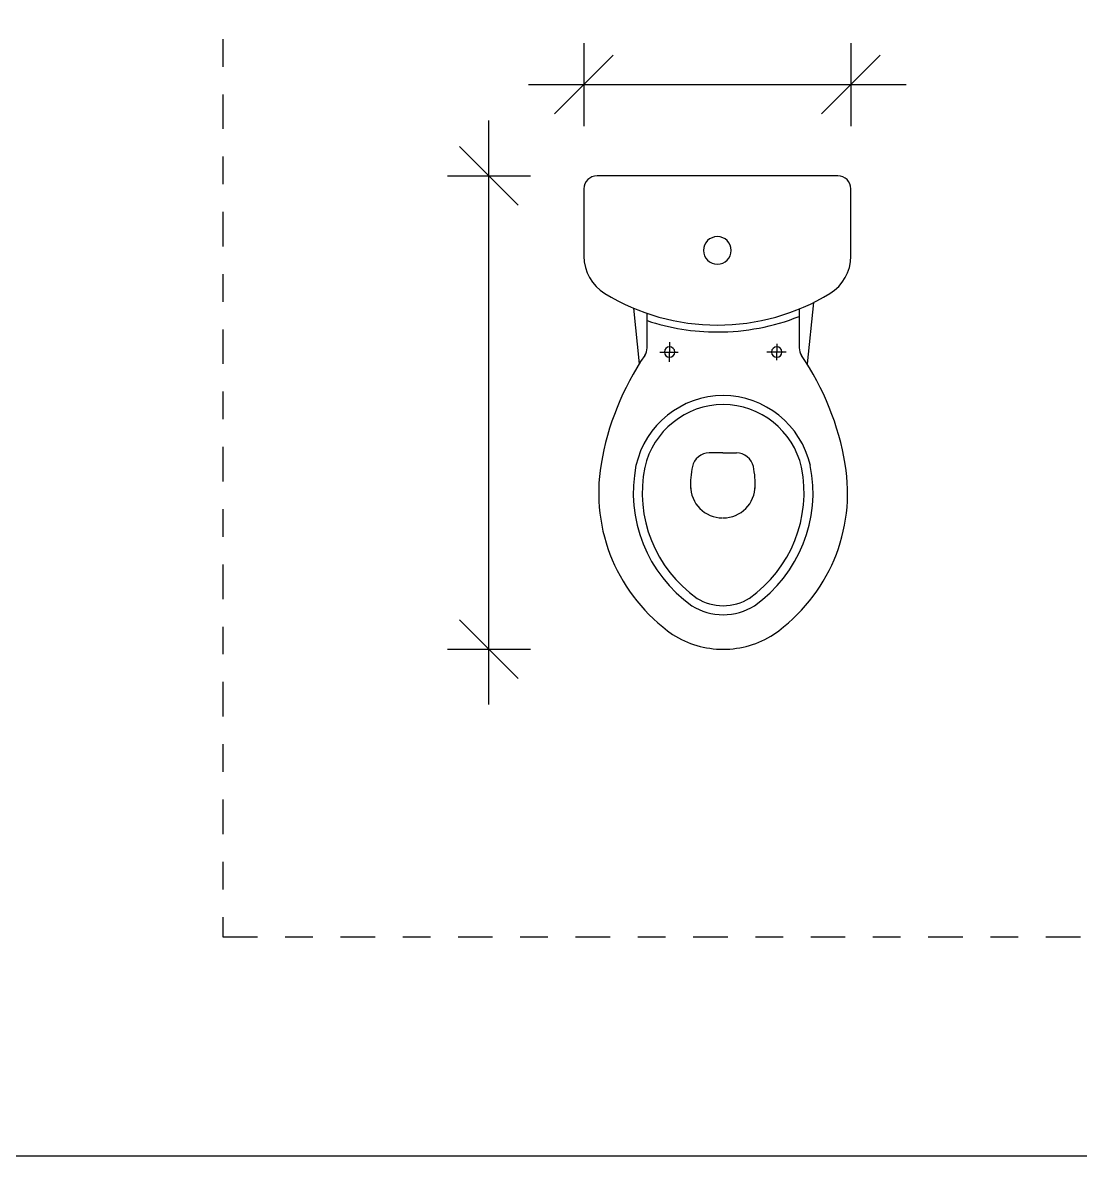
# Model space of a CAD drawing. Header units: metres. Extents: x -220 to 294, y -29 to 18.
# Drawn here: x 262.438 to 266.262, y -12 to -7.9 of the extents above; entities that cross this region are included whole.
import ezdxf

# ---------------------------------------------------------------- set-up
doc = ezdxf.new("R2010")
doc.units = ezdxf.units.M
doc.header["$MEASUREMENT"] = 0
doc.linetypes.add('DASHDOT4', pattern=[0.265, 0.125, -0.0625, 0.015, -0.0625])
for name, color, linetype in [('Cizgi', 7, 'Continuous'), ('Kutuphane', 7, 'Continuous'), ('Standart', 7, 'Continuous')]:
    doc.layers.add(name, color=color, linetype=linetype)

msp = doc.modelspace()

# ---------------------------------------------------------------- linework, layer by layer
at = {"layer": 'Cizgi', "color": 18, "linetype": 'Continuous', "lineweight": -3}
msp.add_lwpolyline([(245.6149, 18), (293.9891, 18), (293.9891, -12), (245.6149, -12)], dxfattribs=at)
at = {"layer": 'Cizgi', "color": 137, "linetype": 'DASHDOT4', "lineweight": -3}
for points in [[(263.1623, -4.7596), (263.1623, -11.2062)], [(263.1623, -11.2062), (269.5591, -11.2062)]]:
    msp.add_lwpolyline(points, dxfattribs=at)
at = {"layer": 'Kutuphane', "color": 36, "linetype": 'Continuous', "lineweight": -3}
for points in [[(265.3848, -8.4539), (264.5148, -8.4539)], [(264.4673, -8.5014), (264.4673, -8.7452)], [(265.4323, -8.7452), (265.4323, -8.5014)], [(264.6461, -8.9326), (264.6673, -9.1341)], [(265.2456, -8.9358), (265.2456, -9.0758)], [(265.2972, -8.9125), (265.2739, -9.1341)], [(264.6956, -9.0758), (264.6956, -8.9515)], [(264.7769, -9.0554), (264.7769, -9.0913)], [(264.7414, -9.0913), (264.8081, -9.0913)], [(264.7769, -9.1272), (264.7769, -9.0913)], [(265.1985, -9.0913), (265.1284, -9.0913)], [(265.1644, -9.0621), (265.1644, -9.0913)], [(265.1644, -9.1206), (265.1644, -9.0913)], [(264.9695, -9.4563), (264.9203, -9.4563)], [(264.9695, -9.4563), (265.0187, -9.4563)]]:
    msp.add_lwpolyline(points, dxfattribs=at)
for centre, radius, start, end in [((264.5148, -8.5014), 0.0475, 90, 180), ((264.7206, -8.4788), 0.025, 90, 93.4295), ((265.2206, -8.4788), 0.025, 86.5705, 90), ((265.3848, -8.5014), 0.0475, 0, 90), ((264.9498, -8.7239), 0.05, 0, 180), ((264.9498, -8.7239), 0.05, 180, 0), ((264.6248, -8.7452), 0.1575, 180, 238.6678), ((265.2748, -8.7452), 0.1575, 301.3322, 360), ((264.9498, -8.2114), 0.7825, 238.6677, 270), ((264.9498, -8.2114), 0.7825, 270, 301.3323), ((264.9498, -8.2114), 0.8075, 251.6557, 270), ((264.9498, -8.2114), 0.8075, 270, 291.4931), ((264.6456, -9.0758), 0.05, 325.8967, 360), ((264.7769, -9.0913), 0.0187, 360, 180), ((264.7769, -9.0913), 0.0187, 180, 0), ((265.1644, -9.0913), 0.0187, 360, 180), ((265.1644, -9.0913), 0.0187, 180, 0), ((265.2956, -9.0758), 0.05, 180, 214.1033), ((265.515, -9.6645), 1, 145.8967, 170.3577), ((264.4262, -9.6645), 1, 9.6423, 34.1033), ((264.9723, -9.5738), 0.325, 90.2662, 167.1879), ((264.969, -9.5738), 0.325, 12.8807, 89.7338), ((264.9723, -9.5738), 0.2925, 90.2662, 167.1879), ((264.969, -9.5738), 0.2925, 12.963, 89.7338), ((264.9203, -9.5188), 0.0625, 90, 167.8269), ((265.0187, -9.5188), 0.0625, 12.1731, 90), ((265.1456, -9.6001), 0.625, 170.5082, 235.0956), ((265.1456, -9.6001), 0.5, 168.5694, 234.8115), ((265.1456, -9.6001), 0.4675, 168.5694, 234.8115), ((265.1469, -9.5677), 0.2943, 167.8269, 183.312), ((264.7956, -9.6001), 0.4675, 305.1885, 11.3329), ((264.7921, -9.5677), 0.2943, 356.688, 12.1731), ((264.7956, -9.6001), 0.5, 305.1885, 11.3853), ((264.7956, -9.6001), 0.625, 304.9044, 9.4918), ((264.9689, -9.5751), 0.1162, 180, 269.7378), ((264.9701, -9.5751), 0.1162, 270.2622, 0), ((264.9706, -9.8288), 0.18, 237.8325, 270), ((264.9706, -9.8288), 0.18, 270, 302.1675), ((264.9706, -9.8288), 0.2125, 237.8325, 270), ((264.9706, -9.8288), 0.2125, 270, 302.1675), ((264.9706, -9.8288), 0.3375, 237.2395, 270), ((264.9706, -9.8288), 0.3375, 270, 302.7605)]:
    msp.add_arc(centre, radius, start, end, dxfattribs=at)
at = {"layer": 'Standart', "color": 59, "linetype": 'Continuous', "lineweight": -3}
for points in [[(264.4673, -7.974), (264.4673, -8.274)], [(265.4323, -7.974), (265.4323, -8.274)], [(264.5733, -8.0179), (264.3612, -8.23)], [(265.5383, -8.0179), (265.3262, -8.23)], [(264.2673, -8.124), (265.6323, -8.124)], [(264.124, -10.3663), (264.124, -8.2539)], [(264.0179, -8.3478), (264.2301, -8.5599)], [(263.974, -8.4539), (264.274, -8.4539)], [(264.0179, -10.0603), (264.2301, -10.2724)], [(263.974, -10.1663), (264.274, -10.1663)]]:
    msp.add_lwpolyline(points, dxfattribs=at)

doc.saveas('drawing.dxf')
